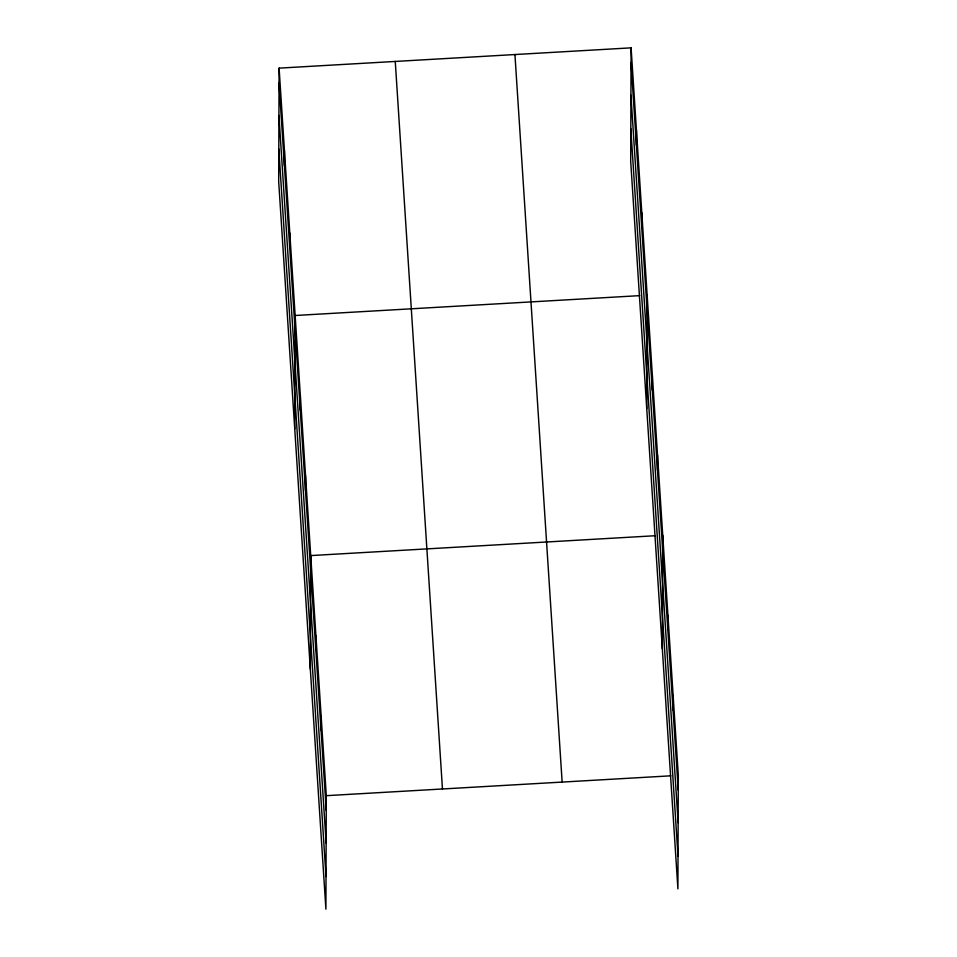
<?xml version="1.0" encoding="UTF-8"?>
<svg xmlns="http://www.w3.org/2000/svg" width="957" height="957" viewBox="0 0 957 957"><rect width="100%" height="100%" fill="white"/><g stroke="black" fill="none" stroke-linecap="round" stroke-linejoin="round"><path stroke-width="1.44" d="M279.097 68.138L278.69 181.615L325.906 909.15L326.301 795.674L279.097 68.138L631.094 47.85L678.31 775.385L677.903 888.862L630.699 161.326L631.094 47.85M284.385 165.394L284.444 150.596M289.744 247.851L289.792 233.053M294.744 428.975L295.139 315.499L639.707 295.641M300.283 410.338L300.331 395.528M305.474 490.367L305.522 475.557M310.319 669.063L310.726 555.586L655.282 535.729M315.858 650.425L315.918 635.615M321.05 730.454L321.109 715.645M636.393 145.105L636.453 130.308M641.74 227.563L641.8 212.753M646.753 408.687L647.147 295.211M652.291 390.049L652.339 375.24M657.483 470.078L657.531 455.269M662.328 648.774L662.722 535.298M667.866 630.137L667.914 615.327M673.058 710.166L673.106 695.356M326.301 795.674L670.857 775.816M631.046 62.66L678.25 790.195M630.926 95.21L678.142 822.757M630.819 128.764L678.023 856.3M514.938 54.549L562.142 782.084M395.253 61.439L442.457 788.987M279.037 82.948L326.253 810.483M278.93 115.51L326.134 843.045M278.81 149.053L326.014 876.588"/></g></svg>
